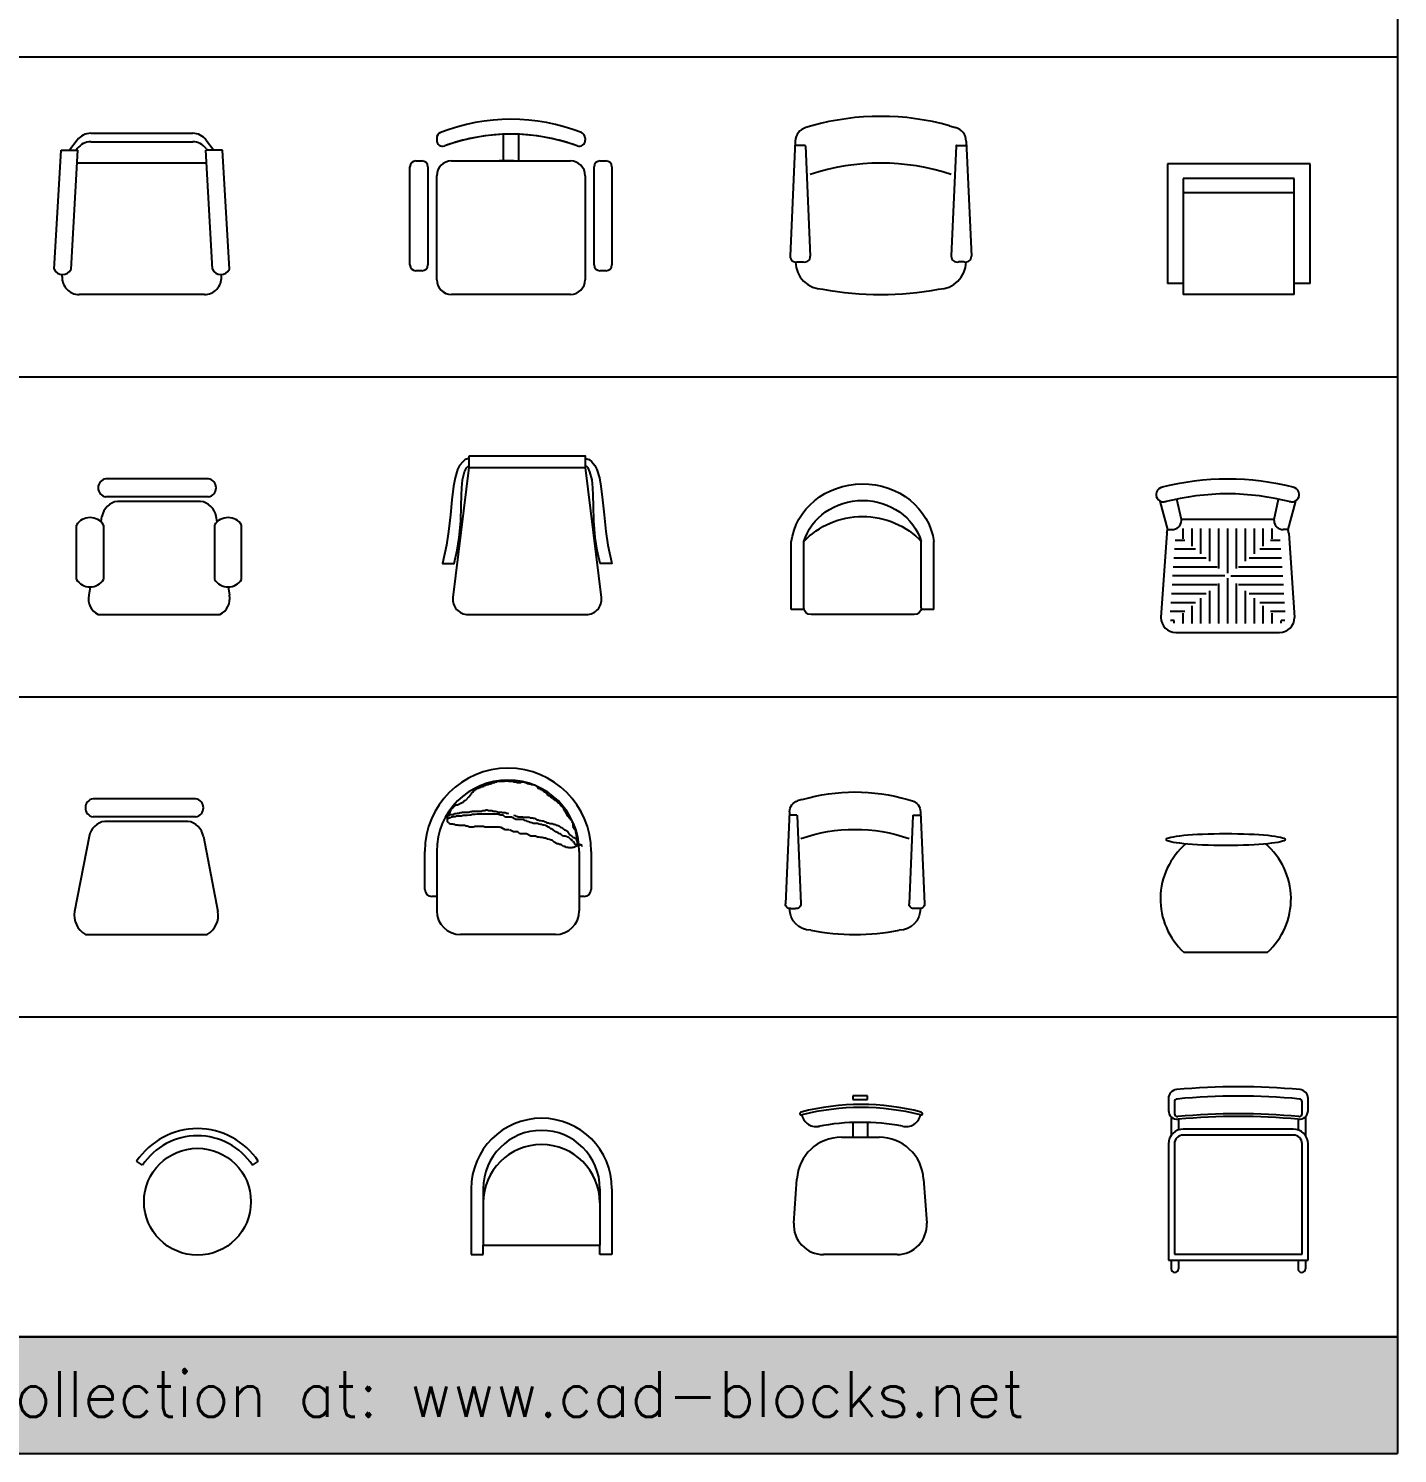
# Model space of a CAD drawing. Header units: millimetres. Extents: x 36213 to 52357, y 13387 to 22894.
# Drawn here: x 47747 to 52357, y 13387 to 18184 of the extents above; entities that cross this region are included whole.
import ezdxf

# ---------------------------------------------------------------- set-up
doc = ezdxf.new("R2010")
doc.units = ezdxf.units.MM
doc.linetypes.add('0', pattern=[0])
doc.layers.add('www.cad-blocks.net', color=7, linetype='Continuous')
doc.styles.get("Standard").update_dxf_attribs({"font": 'arial.ttf'})

# ---------------------------------------------------------------- blocks, each defined once
blk = doc.blocks.new('A$C42006D55')
at = {"linetype": '0'}
for p, q in [((123.8, 542.9), (466.7, 542.9)), ((0, 85.5), (23.8, 485.7)), ((23.8, 485.7), (79.4, 485.7)), ((78.1, 520), (52.4, 485.7)), ((57.1, 85.5), (79.4, 485.7)), ((78.1, 491.4), (73.8, 485.7)), ((123.8, 514.3), (466.7, 514.3)), ((533.4, 85.5), (511.1, 485.7)), ((566.7, 485.7), (511.1, 485.7)), ((512.4, 520), (538.1, 485.7)), ((512.4, 491.4), (516.7, 485.7)), ((590.5, 85.5), (566.7, 485.7)), ((77, 443.1), (513.5, 442.9)), ((27.2, 60.3), (27.6, 67.2)), ((563.3, 60.3), (562.9, 67.2)), ((506.3, 0), (84.2, 0))]:
    blk.add_line(p, q, dxfattribs=at)
for centre, radius, start, end in [((123.8, 485.7), 57.1, 90, 143.1301), ((466.7, 485.7), 57.1, 36.8699, 90), ((123.8, 457.1), 57.1, 90, 143.1301), ((466.7, 457.1), 57.1, 36.8699, 90), ((28.6, 98.7), 31.5, 204.8621, 335.1379), ((84.2, 57.1), 57.1, 176.8202, 270), ((506.3, 57.1), 57.1, 270, 3.1798), ((561.9, 98.7), 31.5, 204.8621, 335.1379)]:
    blk.add_arc(centre, radius, start, end, dxfattribs=at)
blk = doc.blocks.new('A$C3A412996')
for p, q in [((315, 450), (315, 539.5)), ((315, 450), (315, 539.5)), ((365, 539.5), (365, 450)), ((365, 539.5), (365, 450)), ((90, 526.5), (90, 519.3)), ((90, 526.5), (90, 519.3)), ((590, 526.5), (590, 519.3)), ((590, 526.5), (590, 519.3)), ((20, 450), (40, 450)), ((20, 450), (40, 450)), ((140, 450), (315, 450)), ((140, 450), (540, 450)), ((315, 450), (300, 450)), ((350, 450), (300, 450)), ((365, 450), (540, 450)), ((640, 450), (660, 450)), ((640, 450), (660, 450)), ((0, 100), (0, 430)), ((0, 100), (0, 430)), ((60, 430), (60, 100)), ((60, 430), (60, 100)), ((90, 50), (90, 400)), ((90, 50), (90, 400)), ((590, 400), (590, 50)), ((590, 400), (590, 50)), ((620, 100), (620, 430)), ((620, 100), (620, 430)), ((680, 430), (680, 100)), ((680, 430), (680, 100)), ((40, 80), (20, 80)), ((40, 80), (20, 80)), ((660, 80), (640, 80)), ((660, 80), (640, 80)), ((540, 0), (140, 0)), ((540, 0), (140, 0))]:
    blk.add_line(p, q)
for centre, radius, start, end in [((340, -60), 650, 68.5875, 111.4125), ((340, -60), 650, 68.5875, 111.4125), ((110, 526.5), 20, 111.4125, 180), ((110, 526.5), 20, 111.4125, 180), ((340, -110), 650, 69.9229, 110.0771), ((340, -110), 650, 92.2042, 110.0771), ((340, -110), 650, 69.9229, 87.7958), ((570, 526.5), 20, 0, 68.5875), ((570, 526.5), 20, 0, 68.5875), ((110, 519.3), 20, 180, 290.0771), ((110, 519.3), 20, 180, 290.0771), ((570, 519.3), 20, 249.9229, 0), ((570, 519.3), 20, 249.9229, 0), ((20, 430), 20, 90, 180), ((20, 430), 20, 90, 180), ((40, 430), 20, 0, 90), ((40, 430), 20, 0, 90), ((140, 400), 50, 90, 180), ((140, 400), 50, 90, 180), ((540, 400), 50, 0, 90), ((540, 400), 50, 0, 90), ((640, 430), 20, 90, 180), ((640, 430), 20, 90, 180), ((660, 430), 20, 0, 90), ((660, 430), 20, 0, 90), ((20, 100), 20, 180, 270), ((20, 100), 20, 180, 270), ((40, 100), 20, 270, 0), ((40, 100), 20, 270, 0), ((640, 100), 20, 180, 270), ((640, 100), 20, 180, 270), ((660, 100), 20, 270, 0), ((660, 100), 20, 270, 0), ((140, 50), 50, 180, 270), ((140, 50), 50, 180, 270), ((540, 50), 50, 270, 0), ((540, 50), 50, 270, 0)]:
    blk.add_arc(centre, radius, start, end)
blk = doc.blocks.new('A$C20666D62')
at = {"linetype": 'Continuous'}
for p, q in [((444.1, 457.2), (99.1, 457.2)), ((444.1, 396.2), (99.1, 396.2)), ((418, 381), (138.3, 381)), ((0, 118.1), (0, 301)), ((82.7, 311.8), (86, 330.2)), ((91.4, 301), (91.4, 118.1)), ((464.9, 301), (464.9, 118.1)), ((473.6, 311.8), (470.3, 330.2)), ((556.2, 118.1), (556.2, 301)), ((45.7, 92.8), (41.2, 64.6)), ((510.5, 92.8), (515.1, 64.6)), ((72.9, 0), (483.4, 0))]:
    blk.add_line(p, q, dxfattribs=at)
for centre, radius, start, end in [((103.7, 426.7), 30.8, 98.7722, 261.228), ((439.5, 426.7), 30.8, 278.771, 81.2286), ((146.7, 320), 61.6, 97.9219, 170.441), ((409.6, 320), 61.6, 9.5598, 82.0778), ((45.7, 272.6), 53.9, 31.8953, 148.105), ((510.5, 272.6), 53.9, 31.8953, 148.105), ((45.7, 146.6), 53.8, 211.888, 328.112), ((510.5, 146.6), 53.8, 211.888, 328.112), ((98.9, 52.9), 58.9, 168.447, 243.852), ((457.4, 52.9), 58.9, 296.148, 11.5527)]:
    blk.add_arc(centre, radius, start, end, dxfattribs=at)
blk = doc.blocks.new('A$C37133F04')
at = {"linetype": 'Continuous'}
for p, q in [((88.7, 494.9), (35.1, 57)), ((535, 57), (481.4, 494.9)), ((85.6, 0), (484.6, 0))]:
    blk.add_line(p, q, dxfattribs=at)
blk.add_lwpolyline([(88.9, 533), (88.9, 494.9), (481.6, 494.9), (481.6, 533)], close=True, dxfattribs=at)
at = {"linetype": 'ByBlock'}
for points in [[(88.9, 525.8), (76.6, 521.7), (68.3, 514.6), (57.6, 501.5), (50.4, 488.4), (42.1, 459.8), (37.3, 432.4), (31.4, 386), (26.6, 336), (20.6, 280), (13.5, 233.6), (0, 171.3), (39.7, 171.3), (49.2, 216.9), (56.4, 259.8), (61.1, 315.8), (62.3, 364.6), (63.5, 401.5), (64.7, 426.5), (67.1, 453.9), (74.2, 480.1), (80.2, 494.4), (84.9, 497.9), (88.9, 499.2)], [(481.6, 525.8), (493.8, 521.7), (502.2, 514.6), (512.9, 501.5), (520, 488.4), (528.4, 459.8), (533.1, 432.4), (539.1, 386), (543.8, 336), (549.8, 280), (556.9, 233.6), (570.4, 171.3), (530.7, 171.3), (521.2, 216.9), (514.1, 259.8), (509.3, 315.8), (508.1, 364.6), (506.9, 401.5), (505.7, 426.5), (503.4, 453.9), (496.2, 480.1), (490.3, 494.4), (485.5, 497.9), (481.6, 499.2)]]:
    blk.add_lwpolyline(points, dxfattribs=at)
for centre, start, end in [((85.6, 50.8), 173.0233, 270), ((484.6, 50.8), 270, 6.9776)]:
    blk.add_arc(centre, 50.8, start, end, dxfattribs=at)
blk = doc.blocks.new('A$C739D6A71')
at = {"linetype": 'Continuous'}
for p, q in [((408.2, 457.2), (63.1, 457.2)), ((408.2, 396.2), (63.1, 396.2)), ((382.2, 381), (102.4, 381)), ((50.1, 330.2), (0.9, 77.8)), ((434.4, 330.2), (483.5, 77.8)), ((37, 0), (447.4, 0))]:
    blk.add_line(p, q, dxfattribs=at)
for centre, radius, start, end in [((67.8, 426.7), 30.8, 98.7722, 261.228), ((403.6, 426.7), 30.8, 278.771, 81.2286), ((110.9, 320), 61.6, 97.9219, 170.441), ((373.7, 320), 61.6, 9.5599, 82.0778), ((74.4, 64.6), 74.6, 169.822, 239.961), ((410.2, 64.6), 74.6, 300.039, 10.1784)]:
    blk.add_arc(centre, radius, start, end, dxfattribs=at)
blk = doc.blocks.new('A$C5D4E47BE')
for p, q in [((202.6, 598.8), (204.7, 603.1)), ((204.7, 603.1), (209.3, 605.4)), ((209.3, 605.4), (211.3, 609.7)), ((211.3, 609.7), (215.6, 611.7)), ((215.6, 611.7), (220.2, 614)), ((220.2, 614), (224.6, 616.3)), ((224.6, 616.3), (231.2, 618.4)), ((231.2, 618.4), (235.5, 620.7)), ((235.5, 620.7), (239.9, 622.7)), ((239.9, 622.7), (244.2, 622.7)), ((244.2, 622.7), (248.5, 625)), ((248.5, 625), (253.1, 627.3)), ((253.1, 627.3), (257.5, 629.3)), ((257.5, 629.3), (264.1, 631.6)), ((264.1, 631.6), (268.4, 631.6)), ((268.4, 631.6), (272.7, 633.6)), ((272.7, 633.6), (277.1, 633.6)), ((277.1, 633.6), (281.4, 635.9)), ((281.4, 635.9), (286, 638.2)), ((286, 638.2), (290.3, 640.3)), ((290.3, 640.3), (294.7, 640.3)), ((294.7, 640.3), (299, 642.6)), ((299, 642.6), (303.3, 642.6)), ((303.3, 642.6), (307.7, 644.9)), ((307.7, 644.9), (334.2, 644.9)), ((334.2, 644.9), (338.5, 646.9)), ((338.5, 646.9), (347.2, 646.9)), ((347.2, 646.9), (351.5, 644.9)), ((351.5, 644.9), (369.1, 644.9)), ((369.1, 644.9), (373.4, 642.6)), ((373.4, 642.6), (382.4, 642.6)), ((382.4, 642.6), (386.7, 640.3)), ((386.7, 640.3), (404.3, 640.3)), ((404.3, 640.3), (408.6, 642.6)), ((408.6, 642.6), (417.3, 642.6)), ((417.3, 642.6), (421.6, 640.3)), ((421.6, 640.3), (426.2, 638.2)), ((426.2, 638.2), (430.5, 635.9)), ((430.5, 635.9), (434.9, 635.9)), ((434.9, 635.9), (439.2, 633.6)), ((439.2, 633.6), (443.5, 633.6)), ((443.5, 633.6), (448.1, 631.6)), ((448.1, 631.6), (456.8, 631.6)), ((456.8, 631.6), (461.1, 629.3)), ((461.1, 629.3), (465.4, 627.3)), ((465.4, 627.3), (469.8, 625)), ((469.8, 625), (474.4, 620.7)), ((474.4, 620.7), (476.4, 616.3)), ((476.4, 616.3), (480.7, 614)), ((480.7, 614), (485.4, 611.7)), ((485.4, 611.7), (489.7, 609.7)), ((489.7, 609.7), (494, 607.4)), ((494, 607.4), (498.3, 605.4)), ((498.3, 605.4), (502.7, 600.8)), ((502.7, 600.8), (507.3, 600.8)), ((507.3, 600.8), (509.3, 596.5)), ((125.9, 539.7), (128.2, 544)), ((128.2, 544), (132.5, 546)), ((132.5, 546), (136.9, 546)), ((136.9, 546), (143.5, 548.3)), ((143.5, 548.3), (147.8, 550.6)), ((147.8, 550.6), (152.2, 552.7)), ((152.2, 552.7), (156.5, 555)), ((156.5, 555), (161.1, 557)), ((161.1, 557), (165.4, 559.3)), ((165.4, 559.3), (167.5, 563.6)), ((167.5, 563.6), (172.1, 565.9)), ((172.1, 565.9), (185.1, 578.9)), ((185.1, 578.9), (191.7, 587.8)), ((191.7, 587.8), (196, 592.1)), ((196, 592.1), (198.3, 596.5)), ((198.3, 596.5), (202.6, 598.8)), ((509.3, 596.5), (513.6, 594.4)), ((513.6, 594.4), (513.6, 589.8)), ((513.6, 589.8), (518.2, 589.8)), ((518.2, 589.8), (520.3, 585.5)), ((520.3, 585.5), (524.6, 583.5)), ((524.6, 583.5), (529.2, 581.2)), ((529.2, 581.2), (531.2, 576.9)), ((531.2, 576.9), (535.5, 576.9)), ((535.5, 576.9), (537.9, 572.5)), ((537.9, 572.5), (542.2, 570.2)), ((542.2, 570.2), (546.5, 565.9)), ((546.5, 565.9), (551.1, 563.6)), ((551.1, 563.6), (555.5, 561.6)), ((555.5, 561.6), (557.5, 557)), ((557.5, 557), (561.8, 557)), ((561.8, 557), (564.1, 552.7)), ((564.1, 552.7), (568.4, 550.6)), ((568.4, 550.6), (570.7, 546)), ((570.7, 546), (572.8, 541.7)), ((572.8, 541.7), (577.4, 537.4)), ((93, 491.3), (95.3, 495.6)), ((95.3, 486.9), (93, 491.3)), ((95.3, 500.2), (99.7, 500.2)), ((95.3, 495.6), (97.4, 500.2)), ((97.4, 486.9), (95.3, 486.9)), ((95.3, 473.7), (95.3, 486.9)), ((97.4, 500.2), (99.7, 504.5)), ((102, 489.3), (97.4, 486.9)), ((99.7, 504.5), (104, 511.2)), ((99.7, 500.2), (104, 502.2)), ((106.3, 491.3), (102, 489.3)), ((104, 511.2), (106.3, 515.5)), ((104, 502.2), (108.3, 504.5)), ((106.3, 515.5), (108.3, 519.8)), ((110.6, 493.6), (106.3, 491.3)), ((108.3, 524.1), (112.6, 526.4)), ((108.3, 519.8), (108.3, 524.1)), ((108.3, 504.5), (117.3, 504.5)), ((115, 493.6), (110.6, 493.6)), ((112.6, 530.8), (117.3, 533.1)), ((112.6, 526.4), (112.6, 530.8)), ((119.3, 495.6), (115, 493.6)), ((117.3, 533.1), (121.6, 537.4)), ((117.3, 504.5), (121.6, 506.5)), ((128.2, 495.6), (119.3, 495.6)), ((121.6, 537.4), (125.9, 539.7)), ((121.6, 506.5), (125.9, 508.8)), ((125.9, 508.8), (132.5, 508.8)), ((132.5, 497.9), (128.2, 495.6)), ((132.5, 508.8), (136.9, 511.2)), ((154.5, 497.9), (132.5, 497.9)), ((136.9, 511.2), (145.5, 511.2)), ((145.5, 511.2), (150.1, 513.2)), ((150.1, 513.2), (154.5, 513.2)), ((154.5, 513.2), (158.8, 515.5)), ((161.1, 500.2), (154.5, 497.9)), ((158.8, 515.5), (185.1, 515.5)), ((178.4, 500.2), (161.1, 500.2)), ((189.4, 502.2), (178.4, 500.2)), ((185.1, 515.5), (191.7, 517.5)), ((194, 502.2), (189.4, 502.2)), ((191.7, 517.5), (196, 517.5)), ((198.3, 504.5), (194, 502.2)), ((196, 517.5), (200.3, 519.8)), ((211.3, 504.5), (198.3, 504.5)), ((200.3, 519.8), (239.9, 519.8)), ((220.2, 506.5), (211.3, 504.5)), ((305.6, 506.5), (220.2, 506.5)), ((239.9, 519.8), (244.2, 522.1)), ((244.2, 522.1), (253.1, 522.1)), ((253.1, 522.1), (257.5, 524.1)), ((257.5, 524.1), (261.8, 524.1)), ((261.8, 524.1), (268.4, 522.1)), ((268.4, 522.1), (281.4, 522.1)), ((281.4, 522.1), (288, 519.8)), ((288, 519.8), (296.7, 519.8)), ((296.7, 519.8), (303.3, 517.5)), ((303.3, 517.5), (310, 515.5)), ((310, 504.5), (305.6, 506.5)), ((310, 515.5), (323.2, 515.5)), ((314.3, 504.5), (310, 504.5)), ((318.6, 502.2), (314.3, 504.5)), ((329.6, 502.2), (318.6, 502.2)), ((323.2, 515.5), (327.6, 513.2)), ((327.6, 513.2), (338.5, 513.2)), ((338.5, 493.6), (329.6, 502.2)), ((338.5, 513.2), (342.8, 511.2)), ((364.8, 493.6), (338.5, 493.6)), ((342.8, 511.2), (347.2, 511.2)), ((347.2, 511.2), (351.5, 508.8)), ((382.4, 484.6), (364.8, 493.6)), ((373.4, 502.2), (379.8, 500.2)), ((379.8, 500.2), (382.4, 497.9)), ((382.4, 497.9), (386.7, 497.9)), ((412.9, 484.6), (382.4, 484.6)), ((386.7, 497.9), (391, 495.6)), ((391, 495.6), (410.6, 495.6)), ((410.6, 495.6), (415.3, 493.6)), ((417.3, 482.6), (412.9, 484.6)), ((415.3, 493.6), (439.2, 493.6)), ((421.6, 480.3), (417.3, 482.6)), ((428.2, 478.3), (421.6, 480.3)), ((439.2, 493.6), (443.5, 491.3)), ((443.5, 491.3), (452.5, 491.3)), ((452.5, 491.3), (456.8, 489.3)), ((456.8, 489.3), (461.1, 489.3)), ((461.1, 489.3), (465.4, 486.9)), ((465.4, 486.9), (472.1, 482.6)), ((472.1, 482.6), (476.4, 482.6)), ((476.4, 482.6), (480.7, 480.3)), ((480.7, 480.3), (487.4, 480.3)), ((487.4, 480.3), (494, 478.3)), ((577.4, 537.4), (581.7, 533.1)), ((581.7, 533.1), (583.7, 528.7)), ((583.7, 528.7), (586, 524.1)), ((586, 524.1), (588.3, 519.8)), ((588.3, 519.8), (592.7, 515.5)), ((592.7, 515.5), (594.7, 511.2)), ((594.7, 511.2), (597, 506.5)), ((597, 506.5), (599.3, 502.2)), ((599.3, 502.2), (601.3, 497.9)), ((601.3, 497.9), (605.6, 493.6)), ((605.6, 493.6), (608, 489.3)), ((608, 489.3), (612.3, 486.9)), ((612.3, 486.9), (614.6, 482.6)), ((614.6, 482.6), (618.9, 480.3)), ((618.9, 480.3), (618.9, 476)), ((99.7, 471.7), (95.3, 473.7)), ((104, 467.3), (99.7, 471.7)), ((108.3, 465), (104, 467.3)), ((117.3, 465), (108.3, 465)), ((121.6, 462.7), (117.3, 465)), ((125.9, 462.7), (121.6, 462.7)), ((130.2, 460.7), (125.9, 462.7)), ((139.2, 460.7), (130.2, 460.7)), ((143.5, 458.4), (139.2, 460.7)), ((169.8, 458.4), (143.5, 458.4)), ((174.1, 456.4), (169.8, 458.4)), ((178.4, 456.4), (174.1, 456.4)), ((183, 454.1), (178.4, 456.4)), ((187.4, 451.8), (183, 454.1)), ((204.7, 451.8), (187.4, 451.8)), ((209.3, 454.1), (204.7, 451.8)), ((246.5, 454.1), (209.3, 454.1)), ((253.1, 451.8), (246.5, 454.1)), ((312.3, 451.8), (253.1, 451.8)), ((316.6, 449.8), (312.3, 451.8)), ((320.9, 449.8), (316.6, 449.8)), ((338.5, 440.8), (320.9, 449.8)), ((353.1, 440.8), (338.5, 440.8)), ((373.4, 432.2), (356.1, 440.8)), ((391, 432.2), (373.4, 432.2)), ((399.7, 423.5), (391, 432.2)), ((428.2, 423.5), (399.7, 423.5)), ((432.6, 476), (428.2, 478.3)), ((445.8, 414.6), (428.2, 423.5)), ((437.2, 473.7), (432.6, 476)), ((443.5, 471.7), (437.2, 473.7)), ((450.2, 469.4), (443.5, 471.7)), ((456.8, 467.3), (450.2, 469.4)), ((476.4, 467.3), (456.8, 467.3)), ((480.7, 465), (476.4, 467.3)), ((487.4, 462.7), (480.7, 465)), ((491.7, 462.7), (487.4, 462.7)), ((498.3, 460.7), (491.7, 462.7)), ((494, 478.3), (498.3, 478.3)), ((498.3, 478.3), (502.7, 476)), ((502.7, 460.7), (498.3, 460.7)), ((502.7, 476), (507.3, 473.7)), ((507.3, 458.4), (502.7, 460.7)), ((507.3, 473.7), (511.6, 471.7)), ((513.6, 456.4), (507.3, 458.4)), ((511.6, 471.7), (515.9, 469.4)), ((520.3, 451.8), (513.6, 456.4)), ((515.9, 469.4), (520.3, 469.4)), ((520.3, 469.4), (526.9, 467.3)), ((524.6, 449.8), (520.3, 451.8)), ((531.2, 445.4), (524.6, 449.8)), ((526.9, 467.3), (535.5, 467.3)), ((540.2, 440.8), (531.2, 445.4)), ((535.5, 467.3), (540.2, 465)), ((540.2, 465), (544.5, 465)), ((551.1, 432.2), (540.2, 440.8)), ((544.5, 465), (548.8, 462.7)), ((548.8, 462.7), (553.1, 460.7)), ((561.8, 427.9), (551.1, 432.2)), ((553.1, 460.7), (557.5, 460.7)), ((557.5, 460.7), (561.8, 458.4)), ((561.8, 458.4), (566.4, 456.4)), ((566.4, 423.5), (561.8, 427.9)), ((566.4, 456.4), (570.7, 451.8)), ((570.7, 423.5), (566.4, 423.5)), ((570.7, 451.8), (575.1, 449.8)), ((575.1, 418.9), (570.7, 423.5)), ((575.1, 449.8), (579.4, 447.5)), ((579.4, 447.5), (583.7, 443.1)), ((583.7, 443.1), (588.3, 440.8)), ((588.3, 440.8), (592.7, 438.8)), ((592.7, 438.8), (597, 436.5)), ((597, 436.5), (601.3, 432.2)), ((601.3, 432.2), (603.6, 427.9)), ((603.6, 427.9), (608, 423.5)), ((608, 423.5), (610.3, 418.9)), ((618.9, 476), (621.2, 471.7)), ((621.2, 471.7), (623.2, 467.3)), ((623.2, 467.3), (623.2, 454.1)), ((623.2, 454.1), (625.6, 449.8)), ((625.6, 449.8), (627.6, 445.4)), ((627.6, 445.4), (632.2, 443.1)), ((632.2, 443.1), (632.2, 438.8)), ((632.2, 438.8), (634.2, 434.5)), ((634.2, 434.5), (634.2, 429.9)), ((634.2, 429.9), (636.5, 425.6)), ((636.5, 425.6), (636.5, 416.9)), ((465.4, 414.6), (445.8, 414.6)), ((474.4, 410.3), (465.4, 414.6)), ((480.7, 410.3), (474.4, 410.3)), ((487.4, 408), (480.7, 410.3)), ((494, 408), (487.4, 408)), ((502.7, 406), (494, 408)), ((507.3, 406), (502.7, 406)), ((515.9, 401.4), (507.3, 406)), ((524.6, 399.3), (515.9, 401.4)), ((531.2, 397), (524.6, 399.3)), ((535.5, 397), (531.2, 397)), ((544.5, 388.4), (535.5, 397)), ((553.1, 384.1), (544.5, 388.4)), ((557.5, 381.8), (553.1, 384.1)), ((561.8, 381.8), (557.5, 381.8)), ((566.4, 379.5), (561.8, 381.8)), ((570.7, 379.5), (566.4, 379.5)), ((575.1, 377.4), (570.7, 379.5)), ((579.4, 416.9), (575.1, 418.9)), ((579.4, 375.1), (575.1, 377.4)), ((583.7, 414.6), (579.4, 416.9)), ((583.7, 370.8), (579.4, 375.1)), ((590.4, 414.6), (583.7, 414.6)), ((588.3, 370.8), (583.7, 370.8)), ((592.7, 368.5), (588.3, 370.8)), ((594.7, 412.3), (590.4, 414.6)), ((597, 366.5), (592.7, 368.5)), ((601.3, 410.3), (594.7, 412.3)), ((601.3, 366.5), (597, 366.5)), ((605.6, 408), (601.3, 410.3)), ((605.6, 364.2), (601.3, 366.5)), ((610.3, 403.7), (605.6, 408)), ((618.9, 364.2), (605.6, 364.2)), ((610.3, 418.9), (614.6, 416.9)), ((614.6, 399.3), (610.3, 403.7)), ((614.6, 416.9), (618.9, 414.6)), ((621.2, 395), (614.6, 399.3)), ((618.9, 414.6), (623.2, 410.3)), ((623.2, 366.5), (618.9, 364.2)), ((623.2, 390.4), (621.2, 395)), ((623.2, 410.3), (627.6, 408)), ((627.6, 388.4), (623.2, 390.4)), ((627.6, 366.5), (623.2, 366.5)), ((627.6, 408), (632.2, 403.7)), ((629.9, 384.1), (627.6, 388.4)), ((632.2, 368.5), (627.6, 366.5)), ((632.2, 379.5), (629.9, 384.1)), ((632.2, 403.7), (636.5, 401.4)), ((636.5, 377.4), (632.2, 379.5)), ((640.8, 373.1), (632.2, 368.5)), ((636.5, 416.9), (638.5, 412.3)), ((636.5, 401.4), (640.8, 399.3)), ((640.8, 373.1), (636.5, 377.4)), ((638.5, 412.3), (638.5, 395)), ((638.5, 395), (640.8, 390.4)), ((640.8, 399.3), (640.8, 397)), ((640.8, 390.4), (640.8, 377.4)), ((640.8, 377.4), (643.1, 373.1)), ((660.8, 377.4), (640.8, 373.1)), ((643.1, 381.8), (660.8, 377.4)), ((660.8, 373.1), (660.8, 370.8)), ((0, 190), (0, 350)), ((50, 350), (50, 100)), ((650, 350), (650, 100)), ((700, 350), (700, 190)), ((50, 160), (30, 160)), ((670, 160), (650, 160)), ((550, 0), (150, 0))]:
    blk.add_line(p, q)
for centre, radius, start, end in [((350, 350), 350, 0, 180), ((350, 350), 300, 0.00002, 179.99998), ((30, 190), 30, 180, 270), ((670, 190), 30, 270, 0), ((150, 100), 100, 180, 270), ((550, 100), 100, 270, 0)]:
    blk.add_arc(centre, radius, start, end)
blk = doc.blocks.new('A$C47044345')
for p, q in [((16.7, 252.4), (0, 263.5)), ((324.8, 252.4), (341.5, 263.5))]:
    blk.add_line(p, q)
blk.add_circle((170.7, 150), 150)
for radius in [205, 185]:
    blk.add_arc((170.7, 150), radius, 33.6064, 146.3936)
blk = doc.blocks.new('A$C5FE50CBE')
for p, q in [((0, 184.7), (0, 0)), ((33.8, 184.7), (33.8, 26)), ((361.1, 184.7), (361.1, 26)), ((394.9, 184.7), (394.9, 0)), ((33.8, 26), (361.1, 26)), ((33.8, 0), (33.8, 26)), ((361.1, 0), (361.1, 26)), ((0, 0), (33.8, 0)), ((394.9, 0), (361.1, 0))]:
    blk.add_line(p, q)
for centre, radius in [((197.5, 184.7), 197.5), ((197.5, 184.7), 163.6), ((197.5, 145), 163.6)]:
    blk.add_arc(centre, radius, 0, 180)
blk = doc.blocks.new('A$C05DF47E1')
for p, q in [((248.8, 534.3), (198.8, 534.3)), ((198.8, 534.3), (198.8, 522.3)), ((248.8, 522.3), (248.8, 534.3)), ((198.8, 522.3), (248.8, 522.3)), ((198.8, 445), (198.8, 395)), ((248.8, 445), (248.8, 395)), ((160.4, 395), (287.3, 395)), ((0, 105.8), (10.6, 253.7)), ((437.1, 253.7), (447.7, 105.8)), ((347.9, 0), (99.8, 0))]:
    blk.add_line(p, q)
for centre, radius, start, end in [((226.9, -317.5), 822.5, 75.75, 104.25), ((226.9, -317.5), 812.5, 75.75, 104.25), ((25.7, 474.8), 5, 104.25, 284.25), ((75.8, 480.8), 50.1, 192.486, 284.25), ((226.9, -317.5), 762.5, 79.5098, 100.9536), ((378.1, 480.8), 50.1, 255.75, 347.514), ((428.2, 474.8), 5, 255.75, 75.75), ((160.4, 245), 150, 90, 176.6726), ((287.3, 245), 150, 3.3274, 90), ((99.8, 100), 100, 176.6726, 270), ((347.9, 100), 100, 270, 3.3274)]:
    blk.add_arc(centre, radius, start, end)
blk = doc.blocks.new('stoel07')
for p, q in [((-189.2, 454.6), (-204.8, 449.8)), ((166, 454.6), (181.6, 449.8)), ((-232.3, 413.2), (-245.5, 103.2)), ((-207.3, 401.2), (-233.8, 401.2)), ((-206.3, 400.3), (-193.7, 103.2)), ((183.1, 400.3), (170.5, 103.2)), ((184.1, 401.2), (207, 401.2)), ((209.1, 413.2), (222.3, 103.2)), ((-227.1, 87.9), (-212, 87.9)), ((203.9, 87.9), (188.8, 87.9))]:
    blk.add_line(p, q)
at = {"extrusion": (0, 0, -1)}
for centre, major_axis, start_param, end_param in [((-11.6, -212.4), (0, 692.3), 6.012219, 6.554151), ((-194, 411.4), (0, 40), 4.756727, 5.996604), ((170.8, 411.4), (0, 40), 0.286582, 1.526458), ((-207.3, 400.2), (0, 1), 0, 1.526458), ((184.1, 400.2), (0, 1), 4.756727, 6.283185), ((-11.7, -247.8), (0, 601.7), 5.961717, 6.604653), ((-230.8, 102.7), (0, 15.3), 2.888252, 4.744314), ((-208.4, 102.7), (0, 15.3), 1.538871, 3.394933), ((185.2, 102.7), (0, 15.3), 2.888252, 4.744314), ((207.6, 102.7), (0, 15.3), 1.538871, 3.394933), ((-161.2, 88.4), (0, 73.9), 3.135407, 4.699897), ((138, 88.4), (0, 73.9), 1.583289, 3.147778)]:
    blk.add_ellipse(centre, major_axis=major_axis, ratio=0.958333, start_param=start_param, end_param=end_param, dxfattribs=at)
blk.add_ellipse((-11.6, 838.3), major_axis=(0, 838.4), ratio=0.958333, start_param=2.954833, end_param=3.328352)
blk = doc.blocks.new('stoel11')
for p, q in [((-53.333184, 439.998768), (-53.333184, 36.666564)), ((426.665472, 439.998768), (-53.333184, 439.998768)), ((426.665472, 36.666564), (426.665472, 439.998768)), ((0, 391.110016), (0, 0)), ((373.332288, 391.110016), (0, 391.110016)), ((373.332288, 0), (373.332288, 391.110016)), ((373.332288, 342.221264), (0, 342.221264)), ((0, 36.666564), (-53.333184, 36.666564)), ((373.332288, 0), (0, 0)), ((426.665472, 36.666564), (373.332288, 36.666564))]:
    blk.add_line(p, q)
blk = doc.blocks.new('stoel13')
for p, q in [((-66.4, 17.1), (-66.4, 243.2)), ((-24, 22), (-24, 245.6)), ((371.3, 22), (371.3, 245.6)), ((413.6, 17.1), (413.6, 245.6)), ((-23.6, 17.1), (-66.4, 17.1)), ((347.3, 0), (0, 0)), ((413.6, 17.1), (371.3, 17.1))]:
    blk.add_line(p, q)
at = {"extrusion": (0, 0, -1)}
for centre, major_axis, start_param, end_param in [((173.8, 218.5), (-241.7, 0), 0.112104, 3.018556), ((173.6, 196.3), (204.8, 0), 3.407738, 6.01704), ((173.6, 93.2), (258.3, 0), 3.841044, 5.583734), ((0, 22), (-24, 0), 4.712389, 6.283185), ((347.3, 22), (-24, 0), 3.141593, 4.712389)]:
    blk.add_ellipse(centre, major_axis=major_axis, ratio=0.916667, start_param=start_param, end_param=end_param, dxfattribs=at)
blk = doc.blocks.new('stoel15')
for p, q in [((-247.4, 568.3), (-267.8, 562.3)), ((215.9, 568.3), (236.3, 562.3)), ((-303.6, 516.5), (-320.8, 129)), ((-271, 501.5), (-305.6, 501.5)), ((-269.7, 500.3), (-253.3, 129)), ((238.2, 500.3), (221.7, 129)), ((239.5, 501.5), (269.4, 501.5)), ((272.1, 516.5), (289.3, 129)), ((-296.9, 109.8), (-277.2, 109.8)), ((265.4, 109.8), (245.7, 109.8))]:
    blk.add_line(p, q)
for centre, radius, start, end in [((-15.8, -265.5), 865.3, 74.4748, 105.5252), ((-253.7, 514.3), 50, 106.4199, 177.4596), ((222.2, 514.3), 50, 2.5404, 73.5801), ((-271, 500.3), 1.25, 2.5404, 90), ((239.5, 500.3), 1.25, 90, 177.4596), ((-15.9, -309.7), 752.1, 71.5812, 108.4188), ((-301.7, 128.4), 19.2, 178.1708, 284.5154), ((-210.9, 110.4), 92.3, 180.7158, 270.3544), ((-272.4, 128.4), 19.2, 255.4846, 1.8292), ((179.4, 110.4), 92.3, 269.6456, 359.2842), ((240.9, 128.4), 19.2, 178.1708, 284.5154), ((270.2, 128.4), 19.2, 255.4846, 1.8292), ((-15.8, 1047.9), 1048, 259.2995, 280.7005)]:
    blk.add_arc(centre, radius, start, end)
blk = doc.blocks.new('FORMAT')
at = {"layer": 'www.cad-blocks.net', "true_color": 0x546d8e}
h = blk.add_hatch(color=155, dxfattribs=at)
h.set_gradient(color1=(68, 68, 68), color2=(84, 109, 142), tint=1)
h.paths.add_polyline_path([(37805.3, 13386.5), (52357.3, 13386.5), (52357.3, 13779.8), (37805.3, 13779.8)])
h.paths.add_polyline_path([(44878.4, 13471.3), (51997.1, 13471.3), (51997.1, 13701.6), (44878.4, 13701.6)], flags=24)
blk.add_line((52357.3, 13779.8), (37805.3, 13779.8))
at = {"layer": 'www.cad-blocks.net', "color": 155, "true_color": 0x546d8e}
for p, q in [((52357.3, 22893.5), (52357.3, 13386.5)), ((37805.3, 18089.3), (52357.3, 18089.3)), ((37805.3, 17011.9), (52357.3, 17011.9)), ((37805.3, 15934.5), (52357.3, 15934.5)), ((37805.3, 14857.2), (52357.3, 14857.2)), ((52357.3, 13779.8), (37805.3, 13779.8)), ((37805.3, 13779.8), (52357.3, 13779.8)), ((37805.3, 13386.5), (52357.3, 13386.5))]:
    blk.add_line(p, q, dxfattribs=at)
at = {"layer": 'www.cad-blocks.net'}
blk.add_line((37805.3, 13779.8), (52357.3, 13779.8), dxfattribs=at)
at = {"layer": 'www.cad-blocks.net', "color": 155, "true_color": 0x546d8e, "insert": (44916.8, 13663.2), "char_height": 153.562, "attachment_point": 1}
blk.add_mtext_dynamic_manual_height_columns('{\\Fsimplex|c0;\\C7;download more free cad collection at: www.cad-blocks.net}', width=45138.163, gutter_width=12.5, heights=[0], dxfattribs=at)

msp = doc.modelspace()

# ---------------------------------------------------------------- linework, layer by layer
for p, q in [((51557.4, 16593.3), (51582.9, 16498.1)), ((51629.5, 16530.9), (51614.5, 16600)), ((51941.5, 16530.9), (51956.4, 16600)), ((52013.6, 16593.3), (51988.1, 16498.1)), ((51629.5, 16527.4), (51629.5, 16530.9)), ((51941.1, 16530.9), (51629.8, 16530.9)), ((51941.5, 16527.4), (51941.5, 16530.9)), ((51580, 16484.8), (51560.5, 16201.1)), ((51582.9, 16498.1), (51598.1, 16497.4)), ((51641.5, 16461), (51608.4, 16461)), ((51635.5, 16466), (51635.5, 16500.9)), ((51665.5, 16441), (51665.5, 16500.9)), ((51695.5, 16416), (51695.5, 16500.9)), ((51725.5, 16391), (51725.5, 16500.9)), ((51755.5, 16366), (51755.5, 16500.9)), ((51785.5, 16350.8), (51785.5, 16500.9)), ((51815.5, 16366), (51815.5, 16500.9)), ((51845.5, 16391), (51845.5, 16500.9)), ((51875.5, 16416), (51875.5, 16500.9)), ((51905.5, 16441), (51905.5, 16500.9)), ((51962.6, 16461), (51929.5, 16461)), ((51935.5, 16466), (51935.5, 16500.9)), ((51988.1, 16498.1), (51972.8, 16497.4)), ((51991, 16484.8), (52010.5, 16201.1)), ((51677.5, 16431), (51606.4, 16431)), ((51964.6, 16431), (51893.5, 16431)), ((51749.5, 16371), (51602.2, 16371)), ((51713.5, 16401), (51604.3, 16401)), ((51968.7, 16371), (51821.5, 16371)), ((51966.7, 16401), (51857.5, 16401)), ((51776.2, 16341), (51600.2, 16341)), ((51755.5, 16181.1), (51755.5, 16316)), ((51785.5, 16181.1), (51785.5, 16334.1)), ((51795.7, 16341), (51970.8, 16341)), ((51815.5, 16181.1), (51815.5, 16316)), ((51713.5, 16281), (51596, 16281)), ((51749.5, 16311), (51598.1, 16311)), ((51695.5, 16181.1), (51695.5, 16266)), ((51725.5, 16181.1), (51725.5, 16291)), ((51972.9, 16311), (51821.5, 16311)), ((51845.5, 16181.1), (51845.5, 16291)), ((51974.9, 16281), (51857.5, 16281)), ((51875.5, 16181.1), (51875.5, 16266)), ((51641.5, 16221), (51591.9, 16221)), ((51677.5, 16251), (51594, 16251)), ((51665.5, 16181.1), (51665.5, 16241)), ((51977, 16251), (51893.5, 16251)), ((51905.5, 16181.1), (51905.5, 16241)), ((51979, 16221), (51929.5, 16221)), ((51605.5, 16191), (51593.2, 16191)), ((51605.5, 16181.7), (51605.5, 16191)), ((51635.5, 16181.1), (51635.5, 16216)), ((51935.5, 16181.1), (51935.5, 16216)), ((51977.8, 16191), (51965.5, 16191)), ((51965.5, 16181.7), (51965.5, 16191)), ((51610.5, 16151.1), (51960.5, 16151.1)), ((51918.8, 15073.7), (51638.8, 15073.7)), ((51586.1, 14581.7), (51586.1, 14541.5)), ((51606.1, 14570.1), (51606.1, 14530.6)), ((52036.1, 14530.6), (52036.1, 14570.1)), ((52056.1, 14541.5), (52056.1, 14581.7)), ((51595, 14520.3), (51595, 14457.2)), ((51620, 14512), (51620, 14476.1)), ((52022.3, 14512), (52022.3, 14476.1)), ((52047.3, 14520.3), (52047.3, 14457.2)), ((52006.1, 14478.8), (51636.1, 14478.8)), ((52006.1, 14458.8), (51636.1, 14458.8)), ((51586.1, 14428.8), (51586.1, 14038)), ((51606.1, 14428.8), (51606.1, 14058)), ((52036.1, 14058), (52036.1, 14428.8)), ((52056.1, 14038), (52056.1, 14428.8)), ((51606.1, 14058), (52036.1, 14058)), ((51586.1, 14038), (52056.1, 14038)), ((51595, 14038), (51595, 14008.8)), ((51620, 14038), (51620, 14008.8)), ((52022.3, 14038), (52022.3, 14008.8)), ((52047.3, 14038), (52047.3, 14008.8))]:
    msp.add_line(p, q)
for centre, radius, start, end in [((51785.5, 15774.7), 892.8, 75.4035, 104.5965), ((51569.6, 16615.3), 25.2, 97.6604, 290.7738), ((51785.5, 15774.7), 842.8, 75.4035, 104.5965), ((52001.4, 16615.3), 25.2, 249.2262, 82.3396), ((51599.5, 16527.4), 30, 267.4347, 0), ((51971.5, 16527.4), 30, 180, 272.5653), ((51629.8, 16480.9), 50, 159.8919, 175.4707), ((51941.1, 16480.9), 50, 4.5293, 20.1081), ((51610.5, 16201.1), 50, 180, 270), ((51960.5, 16201.1), 50, 270, 0), ((51801.3, 15253.7), 242.5, 130.2217, 227.925), ((51756.3, 15253.7), 242.5, 312.075, 49.7783), ((51616.1, 14581.7), 30, 95.5406, 180), ((51821.1, 12468.4), 2153.2, 84.4594, 95.5406), ((51821.1, 12456.8), 2133.2, 84.4594, 95.5406), ((52026.1, 14581.7), 30, 0, 84.4594), ((51616.1, 14541.5), 30, 180, 275.6473), ((51616.1, 14570.1), 10, 95.5406, 180), ((52026.1, 14541.5), 30, 264.3527, 0), ((52026.1, 14570.1), 10, 0, 84.4594), ((51616.1, 14530.6), 10, 180, 275.6473), ((51821.1, 12457.5), 2073.2, 84.3527, 95.6473), ((51821.1, 12468.4), 2053.2, 84.3527, 95.6473), ((52026.1, 14530.6), 10, 264.3527, 0), ((51636.1, 14428.8), 50, 90, 180), ((51636.1, 14428.8), 30, 90, 180), ((52006.1, 14428.8), 50, 0, 90), ((52006.1, 14428.8), 30, 0, 90), ((51607.5, 14008.8), 12.5, 180, 0), ((52034.8, 14008.8), 12.5, 180, 0)]:
    msp.add_arc(centre, radius, start, end)
msp.add_ellipse((51778.8, 15453.7), major_axis=(-200, 0), ratio=0.1)

# ---------------------------------------------------------------- block references
for name, p in [('stoel15', (50633.1, 17288.8)), ('A$C3A412996', (49032, 17288.7)), ('A$C42006D55', (47833.6, 17288.7)), ('stoel11', (51636, 17288.7)), ('A$C37133F04', (49141.6, 16211.3)), ('A$C20666D62', (47908.9, 16211.3)), ('stoel13', (50382.4, 16211.3)), ('stoel07', (50542.1, 15134)), ('A$C739D6A71', (47901.8, 15133.9)), ('A$C05DF47E1', (50324.3, 14056.5))]:
    msp.add_blockref(name, p)
for name, p, xscale, yscale, zscale in [('A$C5D4E47BE', (49082, 15133.9), 0.8, 0.8, 0.8), ('A$C5FE50CBE', (49238.1, 14056.5), 1.2, 1.2, 1.2), ('A$C47044345', (48111.6, 14054.2), 1.2, 1.2, 1.2)]:
    msp.add_blockref(name, p, dxfattribs=dict(xscale=xscale, yscale=yscale, zscale=zscale))
at = {"layer": 'www.cad-blocks.net'}
msp.add_blockref('FORMAT', (0, 0), dxfattribs=at)

doc.saveas('drawing.dxf')
